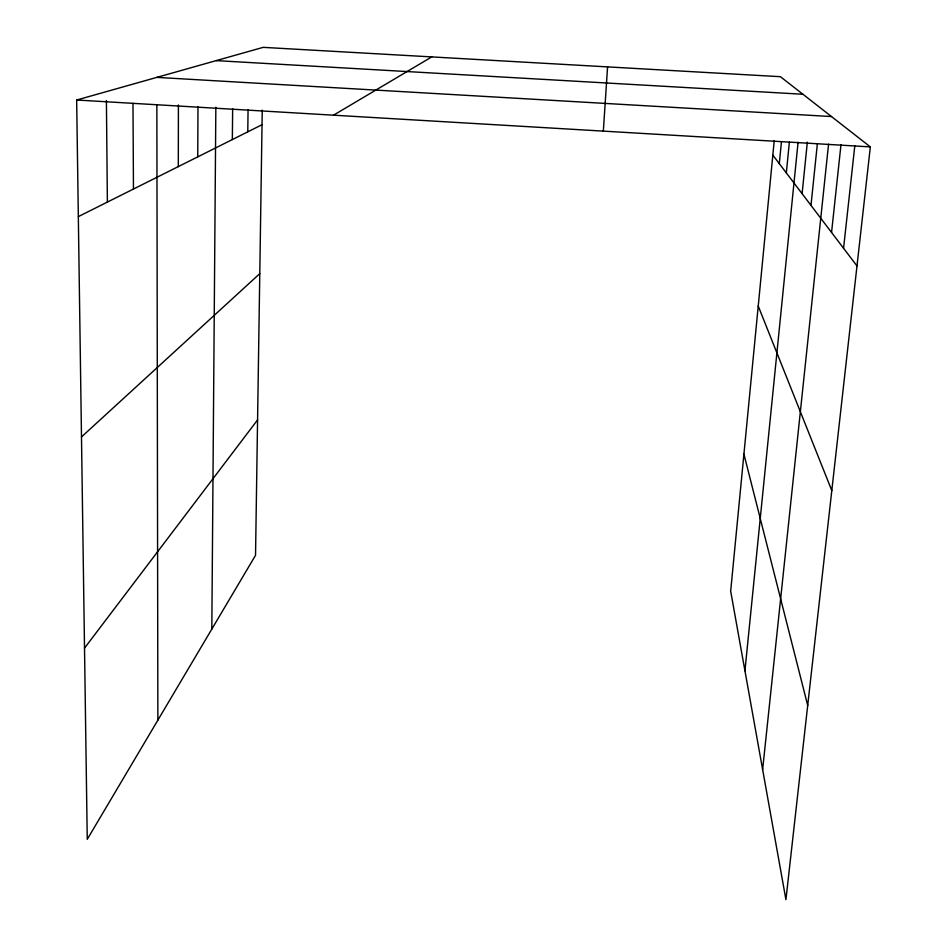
<?xml version="1.0" encoding="UTF-8"?>
<svg xmlns="http://www.w3.org/2000/svg" width="947" height="947" viewBox="0 0 947 947"><rect width="100%" height="100%" fill="white"/><g stroke="black" fill="none" stroke-linecap="round" stroke-linejoin="round"><path stroke-width="1.42" d="M178.308 166.601L178.415 104.999M197.745 156.871L197.982 106.881M211.82 629.104L215.845 107.212M232.335 139.576L232.654 108.716M247.783 131.846L248.055 109.911M262.248 110.112L255.536 555.321L87.254 839.326L76.66 100.015L263.195 47.35L780.423 76.695L870.34 146.892L785.927 899.65L730.67 591.141L774.232 140.618M603.334 131.124L607.572 66.894M779.298 163.665L781.441 141.801M786.33 172.91L789.372 142.133M744.934 670.807L798.072 142.251M802.097 193.673L807.341 142.192M810.987 205.381L817.379 143.66M762.631 769.591L828.566 144.157M831.561 232.477L840.995 144.619M843.564 248.292L854.798 145.874M84.52 648.127L257.584 419.888M81.489 436.934L259.786 273.636M333.533 115.179L431.737 56.915M78.341 216.614L262.023 124.708M216.2 60.62L802.902 94.25M156.811 77.382L831.478 116.552M76.66 100.015L870.34 146.892M772.835 155.142L856.988 265.953M758.239 306.059L831.797 490.582M743.916 454.122L807.708 705.468M106.407 100.477L107.378 202.078M132.982 103.341L133.456 189.033M156.859 105.295L157.865 720.17"/></g></svg>
